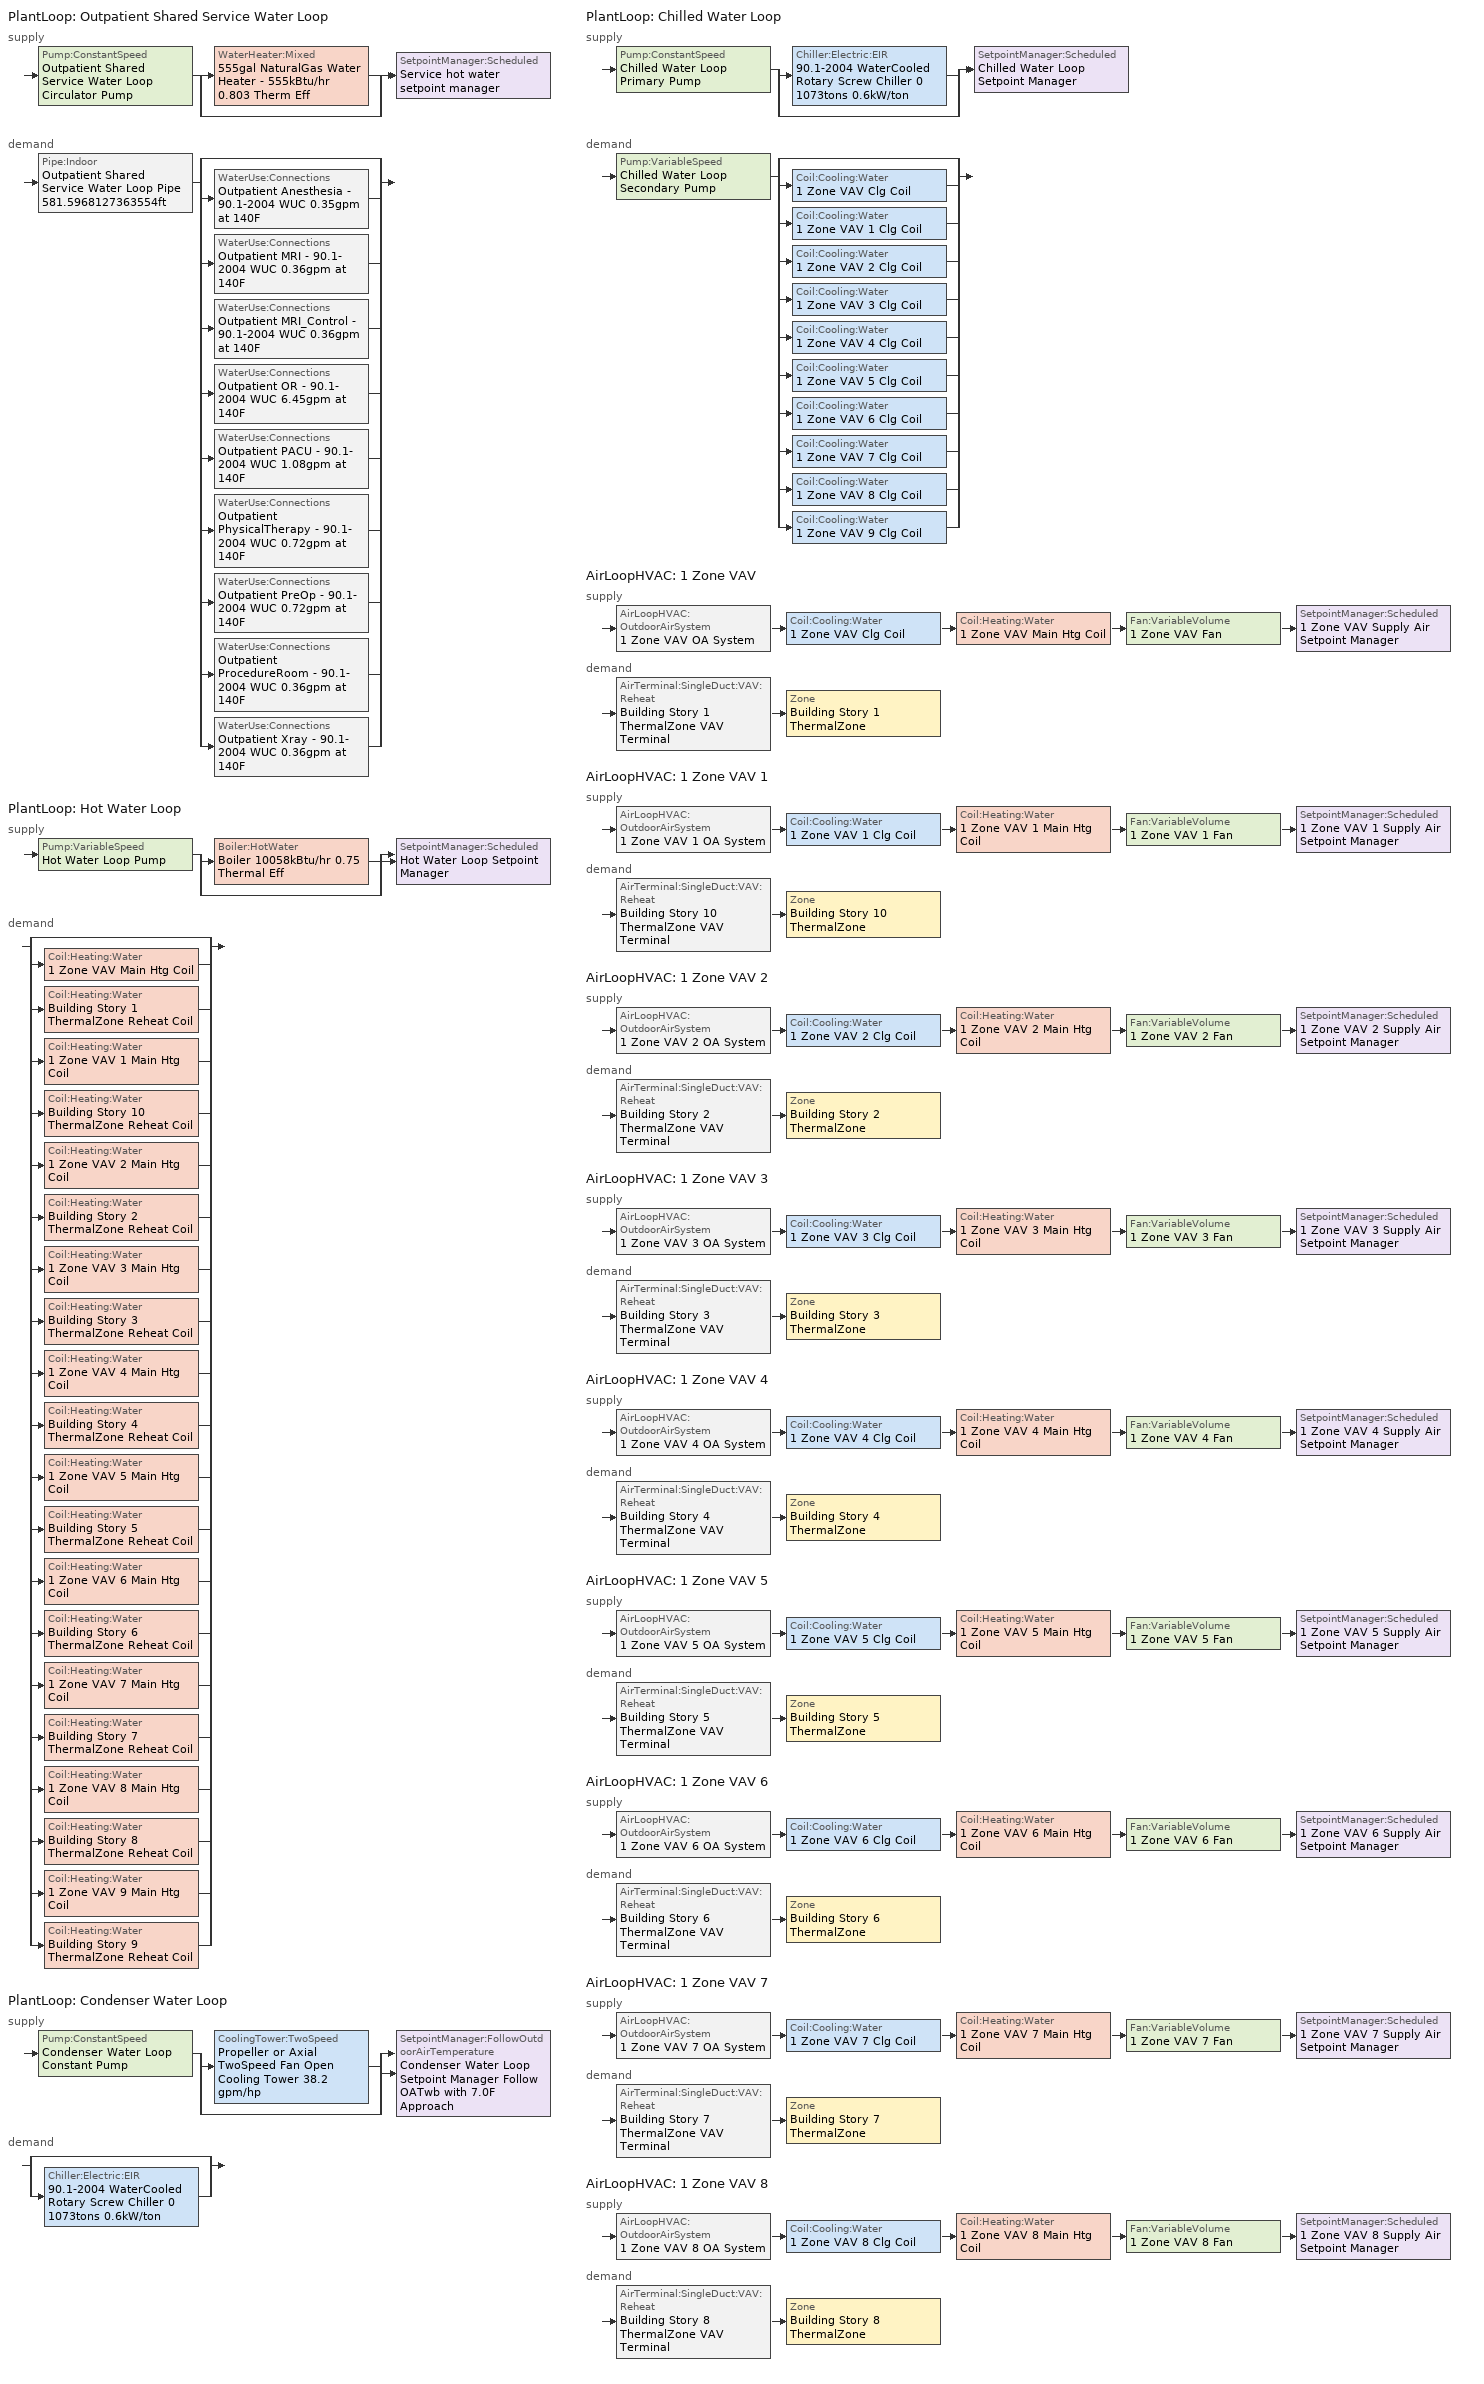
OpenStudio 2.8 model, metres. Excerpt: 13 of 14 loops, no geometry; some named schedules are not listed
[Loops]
PlantLoop 'Outpatient Shared Service Water Loop'
 supply: Pump:ConstantSpeed 'Outpatient Shared Service Water Loop Circulator Pump' > split
  | WaterHeater:Mixed '555gal NaturalGas Water Heater - 555kBtu/hr 0.803 Therm Eff'
  | bypass
  join > SetpointManager:Scheduled 'Service hot water setpoint manager'
 demand: Pipe:Indoor 'Outpatient Shared Service Water Loop Pipe 581.5968127363554ft' > split
  | bypass
  | WaterUse:Connections 'Outpatient Anesthesia - 90.1-2004 WUC 0.35gpm at 140F'
  | WaterUse:Connections 'Outpatient MRI - 90.1-2004 WUC 0.36gpm at 140F'
  | WaterUse:Connections 'Outpatient MRI_Control - 90.1-2004 WUC 0.36gpm at 140F'
  | WaterUse:Connections 'Outpatient OR - 90.1-2004 WUC 6.45gpm at 140F'
  | WaterUse:Connections 'Outpatient PACU - 90.1-2004 WUC 1.08gpm at 140F'
  | WaterUse:Connections 'Outpatient PhysicalTherapy - 90.1-2004 WUC 0.72gpm at 140F'
  | WaterUse:Connections 'Outpatient PreOp - 90.1-2004 WUC 0.72gpm at 140F'
  | WaterUse:Connections 'Outpatient ProcedureRoom - 90.1-2004 WUC 0.36gpm at 140F'
  | WaterUse:Connections 'Outpatient Xray - 90.1-2004 WUC 0.36gpm at 140F'
PlantLoop 'Hot Water Loop'
 supply: Pump:VariableSpeed 'Hot Water Loop Pump' > split
  | Boiler:HotWater 'Boiler 10058kBtu/hr 0.75 Thermal Eff'
  | bypass
  join > SetpointManager:Scheduled 'Hot Water Loop Setpoint Manager'
 demand: split
  | bypass
  | Coil:Heating:Water '1 Zone VAV Main Htg Coil'
  | Coil:Heating:Water 'Building Story 1 ThermalZone Reheat Coil'
  | Coil:Heating:Water '1 Zone VAV 1 Main Htg Coil'
  | Coil:Heating:Water 'Building Story 10 ThermalZone Reheat Coil'
  | Coil:Heating:Water '1 Zone VAV 2 Main Htg Coil'
  | Coil:Heating:Water 'Building Story 2 ThermalZone Reheat Coil'
  | Coil:Heating:Water '1 Zone VAV 3 Main Htg Coil'
  | Coil:Heating:Water 'Building Story 3 ThermalZone Reheat Coil'
  | Coil:Heating:Water '1 Zone VAV 4 Main Htg Coil'
  | Coil:Heating:Water 'Building Story 4 ThermalZone Reheat Coil'
  | Coil:Heating:Water '1 Zone VAV 5 Main Htg Coil'
  | Coil:Heating:Water 'Building Story 5 ThermalZone Reheat Coil'
  | Coil:Heating:Water '1 Zone VAV 6 Main Htg Coil'
  | Coil:Heating:Water 'Building Story 6 ThermalZone Reheat Coil'
  | Coil:Heating:Water '1 Zone VAV 7 Main Htg Coil'
  | Coil:Heating:Water 'Building Story 7 ThermalZone Reheat Coil'
  | Coil:Heating:Water '1 Zone VAV 8 Main Htg Coil'
  | Coil:Heating:Water 'Building Story 8 ThermalZone Reheat Coil'
  | Coil:Heating:Water '1 Zone VAV 9 Main Htg Coil'
  | Coil:Heating:Water 'Building Story 9 ThermalZone Reheat Coil'
PlantLoop 'Condenser Water Loop'
 supply: Pump:ConstantSpeed 'Condenser Water Loop Constant Pump' > split
  | CoolingTower:TwoSpeed 'Propeller or Axial TwoSpeed Fan Open Cooling Tower 38.2 gpm/hp'
  | bypass
  join > SetpointManager:FollowOutdoorAirTemperature 'Condenser Water Loop Setpoint Manager Follow OATwb with 7.0F Approach'
 demand: split
  | bypass
  | Chiller:Electric:EIR '90.1-2004 WaterCooled  Rotary Screw Chiller 0 1073tons 0.6kW/ton'
PlantLoop 'Chilled Water Loop'
 supply: Pump:ConstantSpeed 'Chilled Water Loop Primary Pump' > split
  | Chiller:Electric:EIR '90.1-2004 WaterCooled  Rotary Screw Chiller 0 1073tons 0.6kW/ton'
  | bypass
  join > SetpointManager:Scheduled 'Chilled Water Loop Setpoint Manager'
 demand: Pump:VariableSpeed 'Chilled Water Loop Secondary Pump' > split
  | bypass
  | Coil:Cooling:Water '1 Zone VAV Clg Coil'
  | Coil:Cooling:Water '1 Zone VAV 1 Clg Coil'
  | Coil:Cooling:Water '1 Zone VAV 2 Clg Coil'
  | Coil:Cooling:Water '1 Zone VAV 3 Clg Coil'
  | Coil:Cooling:Water '1 Zone VAV 4 Clg Coil'
  | Coil:Cooling:Water '1 Zone VAV 5 Clg Coil'
  | Coil:Cooling:Water '1 Zone VAV 6 Clg Coil'
  | Coil:Cooling:Water '1 Zone VAV 7 Clg Coil'
  | Coil:Cooling:Water '1 Zone VAV 8 Clg Coil'
  | Coil:Cooling:Water '1 Zone VAV 9 Clg Coil'
AirLoopHVAC '1 Zone VAV'
 supply: AirLoopHVAC:OutdoorAirSystem '1 Zone VAV OA System' > Coil:Cooling:Water '1 Zone VAV Clg Coil' > Coil:Heating:Water '1 Zone VAV Main Htg Coil' > Fan:VariableVolume '1 Zone VAV Fan' > SetpointManager:Scheduled '1 Zone VAV Supply Air Setpoint Manager'
 demand: AirTerminal:SingleDuct:VAV:Reheat 'Building Story 1 ThermalZone VAV Terminal' > Zone 'Building Story 1 ThermalZone'
AirLoopHVAC '1 Zone VAV 1'
 supply: AirLoopHVAC:OutdoorAirSystem '1 Zone VAV 1 OA System' > Coil:Cooling:Water '1 Zone VAV 1 Clg Coil' > Coil:Heating:Water '1 Zone VAV 1 Main Htg Coil' > Fan:VariableVolume '1 Zone VAV 1 Fan' > SetpointManager:Scheduled '1 Zone VAV 1 Supply Air Setpoint Manager'
 demand: AirTerminal:SingleDuct:VAV:Reheat 'Building Story 10 ThermalZone VAV Terminal' > Zone 'Building Story 10 ThermalZone'
AirLoopHVAC '1 Zone VAV 2'
 supply: AirLoopHVAC:OutdoorAirSystem '1 Zone VAV 2 OA System' > Coil:Cooling:Water '1 Zone VAV 2 Clg Coil' > Coil:Heating:Water '1 Zone VAV 2 Main Htg Coil' > Fan:VariableVolume '1 Zone VAV 2 Fan' > SetpointManager:Scheduled '1 Zone VAV 2 Supply Air Setpoint Manager'
 demand: AirTerminal:SingleDuct:VAV:Reheat 'Building Story 2 ThermalZone VAV Terminal' > Zone 'Building Story 2 ThermalZone'
AirLoopHVAC '1 Zone VAV 3'
 supply: AirLoopHVAC:OutdoorAirSystem '1 Zone VAV 3 OA System' > Coil:Cooling:Water '1 Zone VAV 3 Clg Coil' > Coil:Heating:Water '1 Zone VAV 3 Main Htg Coil' > Fan:VariableVolume '1 Zone VAV 3 Fan' > SetpointManager:Scheduled '1 Zone VAV 3 Supply Air Setpoint Manager'
 demand: AirTerminal:SingleDuct:VAV:Reheat 'Building Story 3 ThermalZone VAV Terminal' > Zone 'Building Story 3 ThermalZone'
AirLoopHVAC '1 Zone VAV 4'
 supply: AirLoopHVAC:OutdoorAirSystem '1 Zone VAV 4 OA System' > Coil:Cooling:Water '1 Zone VAV 4 Clg Coil' > Coil:Heating:Water '1 Zone VAV 4 Main Htg Coil' > Fan:VariableVolume '1 Zone VAV 4 Fan' > SetpointManager:Scheduled '1 Zone VAV 4 Supply Air Setpoint Manager'
 demand: AirTerminal:SingleDuct:VAV:Reheat 'Building Story 4 ThermalZone VAV Terminal' > Zone 'Building Story 4 ThermalZone'
AirLoopHVAC '1 Zone VAV 5'
 supply: AirLoopHVAC:OutdoorAirSystem '1 Zone VAV 5 OA System' > Coil:Cooling:Water '1 Zone VAV 5 Clg Coil' > Coil:Heating:Water '1 Zone VAV 5 Main Htg Coil' > Fan:VariableVolume '1 Zone VAV 5 Fan' > SetpointManager:Scheduled '1 Zone VAV 5 Supply Air Setpoint Manager'
 demand: AirTerminal:SingleDuct:VAV:Reheat 'Building Story 5 ThermalZone VAV Terminal' > Zone 'Building Story 5 ThermalZone'
AirLoopHVAC '1 Zone VAV 6'
 supply: AirLoopHVAC:OutdoorAirSystem '1 Zone VAV 6 OA System' > Coil:Cooling:Water '1 Zone VAV 6 Clg Coil' > Coil:Heating:Water '1 Zone VAV 6 Main Htg Coil' > Fan:VariableVolume '1 Zone VAV 6 Fan' > SetpointManager:Scheduled '1 Zone VAV 6 Supply Air Setpoint Manager'
 demand: AirTerminal:SingleDuct:VAV:Reheat 'Building Story 6 ThermalZone VAV Terminal' > Zone 'Building Story 6 ThermalZone'
AirLoopHVAC '1 Zone VAV 7'
 supply: AirLoopHVAC:OutdoorAirSystem '1 Zone VAV 7 OA System' > Coil:Cooling:Water '1 Zone VAV 7 Clg Coil' > Coil:Heating:Water '1 Zone VAV 7 Main Htg Coil' > Fan:VariableVolume '1 Zone VAV 7 Fan' > SetpointManager:Scheduled '1 Zone VAV 7 Supply Air Setpoint Manager'
 demand: AirTerminal:SingleDuct:VAV:Reheat 'Building Story 7 ThermalZone VAV Terminal' > Zone 'Building Story 7 ThermalZone'
AirLoopHVAC '1 Zone VAV 8'
 supply: AirLoopHVAC:OutdoorAirSystem '1 Zone VAV 8 OA System' > Coil:Cooling:Water '1 Zone VAV 8 Clg Coil' > Coil:Heating:Water '1 Zone VAV 8 Main Htg Coil' > Fan:VariableVolume '1 Zone VAV 8 Fan' > SetpointManager:Scheduled '1 Zone VAV 8 Supply Air Setpoint Manager'
 demand: AirTerminal:SingleDuct:VAV:Reheat 'Building Story 8 ThermalZone VAV Terminal' > Zone 'Building Story 8 ThermalZone'
[Construction]
Copper pipe 0.75in type L with 0.5in fiberglass batt: Fiberglass batt 0.5in, Copper pipe 0.75in type L
[Material] Roughness=Smooth; Thermal Absorptance=0.9; Solar Absorptance=0.7; Visible Absorptance=0.7
Name | Thickness {m} | Conductivity {W/m-K} | Density {kg/m3} | Specific Heat {J/kg-K}
Copper pipe 0.75in type L | 0.001143 | 386 | 8906.27 | 385.1856
Fiberglass batt 0.5in | 0.0127 | 0.0663448 | 11.2129 | 837.36
[Fan:ZoneExhaust] Availability Schedule=OutPatientHealthCare Hours_of_operation; Fan Total Efficiency=0.0660786; Pressure Rise {Pa}=124.544; Flow Fraction Schedule=OutPatientHealthCare Hours_of_operation; System Availability Manager Coupling Mode=Decoupled
Name | Maximum Flow Rate {m3/s}
Zone Outpatient Anesthesia A  - Story Ground Exhaust Fan; Zone Outpatient Anesthesia C  - Story Ground Exhaust Fan | 0.102018
Zone Outpatient Anesthesia B  - Story Ground Exhaust Fan | 0.515735
Zone Outpatient MRI A  - Story Ground Exhaust Fan; Zone Outpatient MRI C  - Story Ground Exhaust Fan | 0.314882
Zone Outpatient MRI B  - Story Ground Exhaust Fan | 1.59184
Zone Outpatient MRI_Control A  - Story Ground Exhaust Fan; Zone Outpatient MRI_Control C  - Story Ground Exhaust Fan | 0.120656
Zone Outpatient MRI_Control B  - Story Ground Exhaust Fan | 0.609956
Zone Outpatient Soil Work A  - Story Ground Exhaust Fan; Zone Outpatient Soil Work C  - Story Ground Exhaust Fan | 0.431614
Zone Outpatient Soil Work B  - Story Ground Exhaust Fan | 2.18196
Zone Outpatient Toilet A  - Story Mid Exhaust Fan; Zone Outpatient Toilet C  - Story Mid Exhaust Fan | 0.769628
Zone Outpatient Toilet A end_a - Story Mid Exhaust Fan; Zone Outpatient Toilet C end_a - Story Mid Exhaust Fan | 0.17698
Zone Outpatient Toilet B  - Story Mid Exhaust Fan | 3.89073
Zone Outpatient Toilet B end_a - Story Mid Exhaust Fan | 0.894696
[WaterUse:Connections]
Name | Water Use Equipment Name 1
Outpatient Anesthesia - 90.1-2004 WUC 0.35gpm at 140F | Outpatient Anesthesia - 90.1-2004 Service Water Use 0.35gpm at 140F
Outpatient MRI - 90.1-2004 WUC 0.36gpm at 140F | Outpatient MRI - 90.1-2004 Service Water Use 0.36gpm at 140F
Outpatient MRI_Control - 90.1-2004 WUC 0.36gpm at 140F | Outpatient MRI_Control - 90.1-2004 Service Water Use 0.36gpm at 140F
Outpatient OR - 90.1-2004 WUC 6.45gpm at 140F | Outpatient OR - 90.1-2004 Service Water Use 6.45gpm at 140F
Outpatient PACU - 90.1-2004 WUC 1.08gpm at 140F | Outpatient PACU - 90.1-2004 Service Water Use 1.08gpm at 140F
Outpatient PhysicalTherapy - 90.1-2004 WUC 0.72gpm at 140F | Outpatient PhysicalTherapy - 90.1-2004 Service Water Use 0.72gpm at 140F
Outpatient PreOp - 90.1-2004 WUC 0.72gpm at 140F | Outpatient PreOp - 90.1-2004 Service Water Use 0.72gpm at 140F
Outpatient ProcedureRoom - 90.1-2004 WUC 0.36gpm at 140F | Outpatient ProcedureRoom - 90.1-2004 Service Water Use 0.36gpm at 140F
Outpatient Xray - 90.1-2004 WUC 0.36gpm at 140F | Outpatient Xray - 90.1-2004 Service Water Use 0.36gpm at 140F
[WaterUse:Equipment:Definition] Sensible Fraction Schedule=Fraction Sensible - 0.2; Latent Fraction Schedule=Fraction Latent - 0.05
Name | Peak Flow Rate {m3/s} | Target Temperature Schedule
Outpatient Anesthesia - 90.1-2004 Service Water Use Def 0.35gpm | 2.2273e-05 | Mixed Water At Faucet Temp - 140F
Outpatient MRI - 90.1-2004 Service Water Use Def 0.36gpm | 2.24988e-05 | Mixed Water At Faucet Temp - 140F 1
Outpatient MRI_Control - 90.1-2004 Service Water Use Def 0.36gpm | 2.25789e-05 | Mixed Water At Faucet Temp - 140F 2
Outpatient OR - 90.1-2004 Service Water Use Def 6.45gpm | 0.000406925 | Mixed Water At Faucet Temp - 140F 3
Outpatient PACU - 90.1-2004 Service Water Use Def 1.08gpm | 6.7925e-05 | Mixed Water At Faucet Temp - 140F 4
Outpatient PhysicalTherapy - 90.1-2004 Service Water Use Def 0.72gpm | 4.51835e-05 | Mixed Water At Faucet Temp - 140F 5
Outpatient PreOp - 90.1-2004 Service Water Use Def 0.72gpm | 4.52937e-05 | Mixed Water At Faucet Temp - 140F 6
Outpatient ProcedureRoom - 90.1-2004 Service Water Use Def 0.36gpm | 2.27238e-05 | Mixed Water At Faucet Temp - 140F 7
Outpatient Xray - 90.1-2004 Service Water Use Def 0.36gpm | 2.26156e-05 | Mixed Water At Faucet Temp - 140F 8
[WaterUse:Equipment] Flow Rate Fraction Schedule=OutPatientHealthCare BLDG_SWH_SCH
Name | Water Use Equipment Definition
Outpatient Anesthesia - 90.1-2004 Service Water Use 0.35gpm at 140F | Outpatient Anesthesia - 90.1-2004 Service Water Use Def 0.35gpm
Outpatient MRI - 90.1-2004 Service Water Use 0.36gpm at 140F | Outpatient MRI - 90.1-2004 Service Water Use Def 0.36gpm
Outpatient MRI_Control - 90.1-2004 Service Water Use 0.36gpm at 140F | Outpatient MRI_Control - 90.1-2004 Service Water Use Def 0.36gpm
Outpatient OR - 90.1-2004 Service Water Use 6.45gpm at 140F | Outpatient OR - 90.1-2004 Service Water Use Def 6.45gpm
Outpatient PACU - 90.1-2004 Service Water Use 1.08gpm at 140F | Outpatient PACU - 90.1-2004 Service Water Use Def 1.08gpm
Outpatient PhysicalTherapy - 90.1-2004 Service Water Use 0.72gpm at 140F | Outpatient PhysicalTherapy - 90.1-2004 Service Water Use Def 0.72gpm
Outpatient PreOp - 90.1-2004 Service Water Use 0.72gpm at 140F | Outpatient PreOp - 90.1-2004 Service Water Use Def 0.72gpm
Outpatient ProcedureRoom - 90.1-2004 Service Water Use 0.36gpm at 140F | Outpatient ProcedureRoom - 90.1-2004 Service Water Use Def 0.36gpm
Outpatient Xray - 90.1-2004 Service Water Use 0.36gpm at 140F | Outpatient Xray - 90.1-2004 Service Water Use Def 0.36gpm
[PlantLoop] Glycol Concentration=0; Plant Loop Volume {m3}=Autocalculate; Load Distribution Scheme=Optimal
Name | Maximum Loop Temperature {C} | Minimum Loop Temperature {C} | Fluid Type | Common Pipe Simulation
Outpatient Shared Service Water Loop | 60 | 10
Hot Water Loop |  | 10 | Water
Condenser Water Loop | 80 | 5
Chilled Water Loop | 40 | 1 |  | CommonPipe
[Sizing:Plant] Sizing Option=NonCoincident; Zone Timesteps in Averaging Window=1; Coincident Sizing Factor Mode=None
Name | Loop Type | Design Loop Exit Temperature {C} | Loop Design Temperature Difference {deltaC}
Outpatient Shared Service Water Loop | Heating | 60 | 5
Hot Water Loop | Heating | 82.2222 | 11.1111
Condenser Water Loop | Condenser | 29.4444 | 5.55556
Chilled Water Loop | Cooling | 6.66667 | 5.61111
[SetpointManager:Scheduled] Control Variable=Temperature
Name | Schedule | Setpoint Node or NodeList
Service hot water setpoint manager | Service Water Loop Temp - 140F | Outpatient Shared Service Water Loop Supply Outlet Node
Hot Water Loop Setpoint Manager | Hot Water Loop Temp - 180F | Hot Water Loop Supply Outlet Node
Chilled Water Loop Setpoint Manager | Chilled Water Loop Temp - 44F | Chilled Water Loop Supply Outlet Node
1 Zone VAV Supply Air Setpoint Manager | Supply Air Temp - 55.0F | 1 Zone VAV Supply Outlet Node
1 Zone VAV 1 Supply Air Setpoint Manager | Supply Air Temp - 55.0F 1 | 1 Zone VAV 1 Supply Outlet Node
1 Zone VAV 2 Supply Air Setpoint Manager | Supply Air Temp - 55.0F 2 | 1 Zone VAV 2 Supply Outlet Node
1 Zone VAV 3 Supply Air Setpoint Manager | Supply Air Temp - 55.0F 3 | 1 Zone VAV 3 Supply Outlet Node
1 Zone VAV 4 Supply Air Setpoint Manager | Supply Air Temp - 55.0F 4 | 1 Zone VAV 4 Supply Outlet Node
1 Zone VAV 5 Supply Air Setpoint Manager | Supply Air Temp - 55.0F 5 | 1 Zone VAV 5 Supply Outlet Node
1 Zone VAV 6 Supply Air Setpoint Manager | Supply Air Temp - 55.0F 6 | 1 Zone VAV 6 Supply Outlet Node
1 Zone VAV 7 Supply Air Setpoint Manager | Supply Air Temp - 55.0F 7 | 1 Zone VAV 7 Supply Outlet Node
1 Zone VAV 8 Supply Air Setpoint Manager | Supply Air Temp - 55.0F 8 | 1 Zone VAV 8 Supply Outlet Node
[Pump:ConstantSpeed] Rated Flow Rate {m3/s}=autosize; Rated Power Consumption {W}=autosize; Fraction of Motor Inefficiencies to Fluid Stream=0; Pump Control Type=Intermittent; Design Power Sizing Method=PowerPerFlowPerPressure; Design Electric Power per Unit Flow Rate {W/(m3/s)}=348701.1; Design Shaft Power per Unit Flow Rate per Unit Head {W-s/m3-Pa}=1.28205
Name | Rated Pump Head {Pa} | Motor Efficiency
Outpatient Shared Service Water Loop Circulator Pump | 29890.7 | 0.825
Condenser Water Loop Constant Pump | 148557 | 0.93
Chilled Water Loop Primary Pump | 44836 | 0.91
[WaterHeater:Mixed]
555gal NaturalGas Water Heater - 555kBtu/hr 0.803 Therm Eff: Tank Volume {m3}=2.10158; Setpoint Temperature Schedule=Service Water Loop Temp - 140F; Deadband Temperature Difference {deltaC}=2; Maximum Temperature Limit {C}=60; Heater Control Type=Cycle; Heater Maximum Capacity {W}=162707; Heater Fuel Type=NaturalGas; Heater Thermal Efficiency=0.802867; Off Cycle Parasitic Fuel Consumption Rate {W}=0; Off Cycle Parasitic Fuel Type=NaturalGas; Off Cycle Parasitic Heat Fraction to Tank=0; On Cycle Parasitic Fuel Consumption Rate {W}=0; On Cycle Parasitic Fuel Type=NaturalGas; On Cycle Parasitic Heat Fraction to Tank=0; Ambient Temperature Indicator=Schedule; Ambient Temperature Schedule=Water Heater Ambient Temp Schedule - 71.6f; Off Cycle Loss Coefficient to Ambient Temperature {W/K}=14.9945; On Cycle Loss Coefficient to Ambient Temperature {W/K}=14.9945; Use Side Effectiveness=1; Source Side Effectiveness=1; Use Side Design Flow Rate {m3/s}=autosize; Source Side Design Flow Rate {m3/s}=autosize; Indirect Water Heating Recovery Time {hr}=1.5; Source Side Flow Control Mode=IndirectHeatPrimarySetpoint
[Pipe:Indoor]
Outpatient Shared Service Water Loop Pipe 581.5968127363554ft: Construction=Copper pipe 0.75in type L with 0.5in fiberglass batt; Environment Type=Schedule; Ambient Temperature Schedule=Outpatient Shared Service Water Loop Piping Air Temp - 70F; Ambient Air Velocity Schedule=Outpatient Shared Service Water Loop Piping Air Velocity - 0.67mph; Pipe Inside Diameter {m}=0.019939; Pipe Length {m}=177.271
[Sizing:Zone] Zone Cooling Design Supply Air Temperature Input Method=SupplyAirTemperature; Zone Cooling Design Supply Air Temperature {C}=12.7778; Zone Cooling Design Supply Air Temperature Difference {deltaC}=11.11; Zone Heating Design Supply Air Temperature Input Method=SupplyAirTemperature; Zone Heating Design Supply Air Temperature {C}=40; Zone Heating Design Supply Air Temperature Difference {deltaC}=11.11; Zone Cooling Design Supply Air Humidity Ratio {kg-H2O/kg-air}=0.0085; Zone Heating Design Supply Air Humidity Ratio {kg-H2O/kg-air}=0.008; Cooling Design Air Flow Method=DesignDayWithLimit; Heating Design Air Flow Method=DesignDay; Account for Dedicated Outdoor Air System=No; Dedicated Outdoor Air System Control Strategy=NeutralSupplyAir; Dedicated Outdoor Air Low Setpoint Temperature for Design {C}=autosize; Dedicated Outdoor Air High Setpoint Temperature for Design {C}=autosize
Building Story 1 ThermalZone; Building Story 2 ThermalZone; Building Story 3 ThermalZone; Building Story 4 ThermalZone; Building Story 5 ThermalZone; Building Story 6 ThermalZone; Building Story 7 ThermalZone; Building Story 8 ThermalZone; Building Story 10 ThermalZone
[Zone equipment]
Building Story 1 ThermalZone: Building Story 1 ThermalZone VAV Terminal
Building Story 2 ThermalZone: Building Story 2 ThermalZone VAV Terminal
Building Story 3 ThermalZone: Building Story 3 ThermalZone VAV Terminal
Building Story 4 ThermalZone: Building Story 4 ThermalZone VAV Terminal
Building Story 5 ThermalZone: Building Story 5 ThermalZone VAV Terminal
Building Story 6 ThermalZone: Building Story 6 ThermalZone VAV Terminal
Building Story 7 ThermalZone: Building Story 7 ThermalZone VAV Terminal
Building Story 8 ThermalZone: Building Story 8 ThermalZone VAV Terminal
Building Story 10 ThermalZone: Building Story 10 ThermalZone VAV Terminal
[Pump:VariableSpeed] Pump Control Type=Intermittent; Skin Loss Radiative Fraction=0.5; Design Power Sizing Method=PowerPerFlowPerPressure; Design Electric Power per Unit Flow Rate {W/(m3/s)}=348701.1; Design Shaft Power per Unit Flow Rate per Unit Head {W-s/m3-Pa}=1.28205; Design Minimum Flow Rate Fraction=0
Name | Rated Pump Head {Pa} | Motor Efficiency | Fraction of Motor Inefficiencies to Fluid Stream | Coefficient 1 of the Part Load Performance Curve | Coefficient 2 of the Part Load Performance Curve | Coefficient 3 of the Part Load Performance Curve | Coefficient 4 of the Part Load Performance Curve
Hot Water Loop Pump | 179344 | 0.91
Chilled Water Loop Secondary Pump | 134508 | 0.93 | 0 | 0 | 0.0205 | 0.4101 | 0.5753
[Boiler:HotWater]
Boiler 10058kBtu/hr 0.75 Thermal Eff: Fuel Type=NaturalGas; Nominal Thermal Efficiency=0.75; Efficiency Curve Temperature Evaluation Variable=LeavingBoiler; Normalized Boiler Efficiency Curve=Boiler with No Minimum Turndown; Design Water Outlet Temperature {C}=82.2222; Minimum Part Load Ratio=0; Maximum Part Load Ratio=1.2; Optimum Part Load Ratio=1; Water Outlet Upper Temperature Limit {C}=95; Boiler Flow Mode=LeavingSetpointModulated; Parasitic Electric Load {W}=0; Sizing Factor=1
[SetpointManager:FollowOutdoorAirTemperature]
Condenser Water Loop Setpoint Manager Follow OATwb with 7.0F Approach: Control Variable=Temperature; Reference Temperature Type=OutdoorAirWetBulb; Offset Temperature Difference {deltaC}=3.88889; Maximum Setpoint Temperature {C}=29.4444; Minimum Setpoint Temperature {C}=21.1111; Setpoint Node or NodeList=Condenser Water Loop Supply Outlet Node
[CoolingTower:TwoSpeed]
Propeller or Axial TwoSpeed Fan Open Cooling Tower 38.2 gpm/hp: Design Water Flow Rate {m3/s}=autosize; High Fan Speed Air Flow Rate {m3/s}=autosize; High Fan Speed Fan Power {W}=56827.5; High Fan Speed U-Factor Times Area Value {W/K}=autosize; Low Fan Speed Air Flow Rate {m3/s}=AutoSize; Low Fan Speed Fan Power {W}=17048.3; Low Fan Speed U-Factor Times Area Value {W/K}=AutoSize; Number of Cells=1; Sizing Factor=1; Design Inlet Air Dry-Bulb Temperature {C}=35; Design Inlet Air Wet-Bulb Temperature {C}=25.6; Design Approach Temperature {deltaC}=autosize; Design Range Temperature {deltaC}=autosize
[Chiller:Electric:EIR]
90.1-2004 WaterCooled  Rotary Screw Chiller 0 1073tons 0.6kW/ton: Reference Capacity {W}=Autosize; Reference COP {W/W}=5.50391; Reference Leaving Chilled Water Temperature {C}=6.66667; Reference Entering Condenser Fluid Temperature {C}=35; Cooling Capacity Function of Temperature Curve=ChlrWtrPosDispPathAAllQRatio_fTchwsTcwsSI; Electric Input to Cooling Output Ratio Function of Temperature Curve=ChlrWtrPosDispPathAAllEIRRatio_fTchwsTcwsSI; Electric Input to Cooling Output Ratio Function of Part Load Ratio Curve=ChlrWtrPosDispPathAAllEIRRatio_fQRatio; Minimum Part Load Ratio=0.15; Maximum Part Load Ratio=1; Optimum Part Load Ratio=1; Minimum Unloading Ratio=0.25; Condenser Type=WaterCooled; Leaving Chilled Water Lower Temperature Limit {C}=2.22222; Chiller Flow Mode=ConstantFlow; Design Heat Recovery Water Flow Rate {m3/s}=0; Sizing Factor=1; Basin Heater Capacity {W/K}=0; Basin Heater Setpoint Temperature {C}=10
[AirLoopHVAC] Design Supply Air Flow Rate {m3/s}=AutoSize
Name | Availability Schedule
1 Zone VAV | 1 Zone VAV Occ Sch
1 Zone VAV 1 | 1 Zone VAV 1 Occ Sch
1 Zone VAV 2 | 1 Zone VAV 2 Occ Sch
1 Zone VAV 3 | 1 Zone VAV 3 Occ Sch
1 Zone VAV 4 | 1 Zone VAV 4 Occ Sch
1 Zone VAV 5 | 1 Zone VAV 5 Occ Sch
1 Zone VAV 6 | 1 Zone VAV 6 Occ Sch
1 Zone VAV 7 | 1 Zone VAV 7 Occ Sch
1 Zone VAV 8 | 1 Zone VAV 8 Occ Sch
[Sizing:System] Type of Load to Size On=Sensible; Design Outdoor Air Flow Rate {m3/s}=Autosize; Central Heating Maximum System Air Flow Ratio=0.3; Preheat Design Temperature {C}=7.22222; Preheat Design Humidity Ratio {kg-H2O/kg-Air}=0.008; Precool Design Temperature {C}=12.7778; Precool Design Humidity Ratio {kg-H2O/kg-Air}=0.008; Central Cooling Design Supply Air Temperature {C}=12.7778; Central Heating Design Supply Air Temperature {C}=12.7778; Sizing Option=Coincident; 100% Outdoor Air in Cooling=No; 100% Outdoor Air in Heating=No; Central Cooling Design Supply Air Humidity Ratio {kg-H2O/kg-Air}=0.0085; Central Heating Design Supply Air Humidity Ratio {kg-H2O/kg-Air}=0.008; Cooling Design Air Flow Method=DesignDay; Cooling Design Air Flow Rate {m3/s}=0; Heating Design Air Flow Method=DesignDay; Heating Design Air Flow Rate {m3/s}=0; System Outdoor Air Method=ZoneSum; Zone Maximum Outdoor Air Fraction=1; Cooling Supply Air Flow Rate Per Floor Area {m3/s-m2}=0.00996765; Cooling Fraction of Autosized Cooling Supply Air Flow Rate=1; Cooling Supply Air Flow Rate Per Unit Cooling Capacity {m3/s-W}=3.94755e-05; Heating Supply Air Flow Rate Per Floor Area {m3/s-m2}=0.00996765; Heating Fraction of Autosized Heating Supply Air Flow Rate=1; Heating Fraction of Autosized Cooling Supply Air Flow Rate=1; Heating Supply Air Flow Rate Per Unit Heating Capacity {m3/s-W}=3.15882e-05; Cooling Design Capacity Method=CoolingDesignCapacity; Cooling Design Capacity {W}=autosize; Cooling Design Capacity Per Floor Area {W/m2}=234.7; Fraction of Autosized Cooling Design Capacity=1; Heating Design Capacity Method=HeatingDesignCapacity; Heating Design Capacity {W}=autosize; Heating Design Capacity Per Floor Area {W/m2}=157; Fraction of Autosized Heating Design Capacity=1; Central Cooling Capacity Control Method=OnOff
1 Zone VAV; 1 Zone VAV 1; 1 Zone VAV 2; 1 Zone VAV 3; 1 Zone VAV 4; 1 Zone VAV 5; 1 Zone VAV 6; 1 Zone VAV 7; 1 Zone VAV 8
[Fan:VariableVolume] Availability Schedule=Always On Discrete; Maximum Flow Rate {m3/s}=Autosize; Fan Power Minimum Flow Rate Input Method=Fraction; Fan Power Minimum Flow Fraction=0.1; Fan Power Minimum Air Flow Rate {m3/s}=0; Motor In Airstream Fraction=1; Fan Power Coefficient 1=0.027828; Fan Power Coefficient 2=0.026583; Fan Power Coefficient 3=-0.087069; Fan Power Coefficient 4=1.03092; Fan Power Coefficient 5=0
Name | Fan Total Efficiency | Pressure Rise {Pa} | Motor Efficiency
1 Zone VAV Fan | 0.5915 | 1574.24 | 0.91
1 Zone VAV 1 Fan; 1 Zone VAV 7 Fan | 0.61425 | 1389.92 | 0.945
1 Zone VAV 2 Fan; 1 Zone VAV 4 Fan | 0.6045 | 1389.92 | 0.93
1 Zone VAV 3 Fan; 1 Zone VAV 8 Fan | 0.6084 | 1389.92 | 0.936
1 Zone VAV 5 Fan | 0.61165 | 1389.92 | 0.941
1 Zone VAV 6 Fan | 0.6006 | 1389.92 | 0.924
[Coil:Heating:Water] Availability Schedule=Always On Discrete; Rated Inlet Water Temperature {C}=82.2222; Rated Outlet Water Temperature {C}=71.1111
Name | Rated Inlet Air Temperature {C} | Rated Outlet Air Temperature {C}
1 Zone VAV Main Htg Coil; 1 Zone VAV 1 Main Htg Coil; 1 Zone VAV 2 Main Htg Coil; 1 Zone VAV 3 Main Htg Coil; 1 Zone VAV 4 Main Htg Coil; 1 Zone VAV 5 Main Htg Coil; 1 Zone VAV 6 Main Htg Coil; 1 Zone VAV 7 Main Htg Coil; 1 Zone VAV 8 Main Htg Coil; 1 Zone VAV 9 Main Htg Coil | 7.22222 | 12.7778
Building Story 1 ThermalZone Reheat Coil; Building Story 10 ThermalZone Reheat Coil; Building Story 2 ThermalZone Reheat Coil; Building Story 3 ThermalZone Reheat Coil; Building Story 4 ThermalZone Reheat Coil; Building Story 5 ThermalZone Reheat Coil; Building Story 6 ThermalZone Reheat Coil; Building Story 7 ThermalZone Reheat Coil; Building Story 8 ThermalZone Reheat Coil; Building Story 9 ThermalZone Reheat Coil | 12.7778 | 40
[Controller:WaterCoil] Minimum Actuated Flow {m3/s}=0
Name | Water Coil | Action | Controller Convergence Tolerance {deltaC}
1 Zone VAV Main Htg Coil Controller | 1 Zone VAV Main Htg Coil | Normal | 0.0001
1 Zone VAV Clg Coil Controller | 1 Zone VAV Clg Coil | Reverse
Building Story 1 ThermalZone Reheat Coil Controller | Building Story 1 ThermalZone Reheat Coil | Normal | 0.0001
1 Zone VAV 1 Main Htg Coil Controller | 1 Zone VAV 1 Main Htg Coil | Normal | 0.0001
1 Zone VAV 1 Clg Coil Controller | 1 Zone VAV 1 Clg Coil | Reverse
Building Story 10 ThermalZone Reheat Coil Controller | Building Story 10 ThermalZone Reheat Coil | Normal | 0.0001
1 Zone VAV 2 Main Htg Coil Controller | 1 Zone VAV 2 Main Htg Coil | Normal | 0.0001
1 Zone VAV 2 Clg Coil Controller | 1 Zone VAV 2 Clg Coil | Reverse
Building Story 2 ThermalZone Reheat Coil Controller | Building Story 2 ThermalZone Reheat Coil | Normal | 0.0001
1 Zone VAV 3 Main Htg Coil Controller | 1 Zone VAV 3 Main Htg Coil | Normal | 0.0001
1 Zone VAV 3 Clg Coil Controller | 1 Zone VAV 3 Clg Coil | Reverse
Building Story 3 ThermalZone Reheat Coil Controller | Building Story 3 ThermalZone Reheat Coil | Normal | 0.0001
1 Zone VAV 4 Main Htg Coil Controller | 1 Zone VAV 4 Main Htg Coil | Normal | 0.0001
1 Zone VAV 4 Clg Coil Controller | 1 Zone VAV 4 Clg Coil | Reverse
Building Story 4 ThermalZone Reheat Coil Controller | Building Story 4 ThermalZone Reheat Coil | Normal | 0.0001
1 Zone VAV 5 Main Htg Coil Controller | 1 Zone VAV 5 Main Htg Coil | Normal | 0.0001
1 Zone VAV 5 Clg Coil Controller | 1 Zone VAV 5 Clg Coil | Reverse
Building Story 5 ThermalZone Reheat Coil Controller | Building Story 5 ThermalZone Reheat Coil | Normal | 0.0001
1 Zone VAV 6 Main Htg Coil Controller | 1 Zone VAV 6 Main Htg Coil | Normal | 0.0001
1 Zone VAV 6 Clg Coil Controller | 1 Zone VAV 6 Clg Coil | Reverse
Building Story 6 ThermalZone Reheat Coil Controller | Building Story 6 ThermalZone Reheat Coil | Normal | 0.0001
1 Zone VAV 7 Main Htg Coil Controller | 1 Zone VAV 7 Main Htg Coil | Normal | 0.0001
1 Zone VAV 7 Clg Coil Controller | 1 Zone VAV 7 Clg Coil | Reverse
Building Story 7 ThermalZone Reheat Coil Controller | Building Story 7 ThermalZone Reheat Coil | Normal | 0.0001
1 Zone VAV 8 Main Htg Coil Controller | 1 Zone VAV 8 Main Htg Coil | Normal | 0.0001
1 Zone VAV 8 Clg Coil Controller | 1 Zone VAV 8 Clg Coil | Reverse
Building Story 8 ThermalZone Reheat Coil Controller | Building Story 8 ThermalZone Reheat Coil | Normal | 0.0001
1 Zone VAV 9 Main Htg Coil Controller | 1 Zone VAV 9 Main Htg Coil | Normal | 0.0001
1 Zone VAV 9 Clg Coil Controller | 1 Zone VAV 9 Clg Coil | Reverse
Building Story 9 ThermalZone Reheat Coil Controller | Building Story 9 ThermalZone Reheat Coil | Normal | 0.0001
[Coil:Cooling:Water] Availability Schedule=Always On Discrete; Design Inlet Water Temperature {C}=Autosize; Heat Exchanger Configuration=CrossFlow
1 Zone VAV Clg Coil; 1 Zone VAV 1 Clg Coil; 1 Zone VAV 2 Clg Coil; 1 Zone VAV 3 Clg Coil; 1 Zone VAV 4 Clg Coil; 1 Zone VAV 5 Clg Coil; 1 Zone VAV 6 Clg Coil; 1 Zone VAV 7 Clg Coil; 1 Zone VAV 8 Clg Coil; 1 Zone VAV 9 Clg Coil
[Controller:OutdoorAir] Minimum Outdoor Air Flow Rate {m3/s}=autosize; Maximum Outdoor Air Flow Rate {m3/s}=Autosize; Economizer Control Type=NoEconomizer; Economizer Control Action Type=ModulateFlow; Economizer Maximum Limit Dry-Bulb Temperature {C}=28; Economizer Maximum Limit Enthalpy {J/kg}=64000; Lockout Type=LockoutWithCompressor; Minimum Limit Type=FixedMinimum; High Humidity Control=No; Heat Recovery Bypass Control Type=BypassWhenWithinEconomizerLimits
Name | Minimum Outdoor Air Schedule | Controller Mechanical Ventilation
1 Zone VAV OA Controller | 1 Zone VAV Occ Sch | 1 Zone VAV Vent Controller
1 Zone VAV 1 OA Controller | 1 Zone VAV 1 Occ Sch | 1 Zone VAV 1 Vent Controller
1 Zone VAV 2 OA Controller | 1 Zone VAV 2 Occ Sch | 1 Zone VAV 2 Vent Controller
1 Zone VAV 3 OA Controller | 1 Zone VAV 3 Occ Sch | 1 Zone VAV 3 Vent Controller
1 Zone VAV 4 OA Controller | 1 Zone VAV 4 Occ Sch | 1 Zone VAV 4 Vent Controller
1 Zone VAV 5 OA Controller | 1 Zone VAV 5 Occ Sch | 1 Zone VAV 5 Vent Controller
1 Zone VAV 6 OA Controller | 1 Zone VAV 6 Occ Sch | 1 Zone VAV 6 Vent Controller
1 Zone VAV 7 OA Controller | 1 Zone VAV 7 Occ Sch | 1 Zone VAV 7 Vent Controller
1 Zone VAV 8 OA Controller | 1 Zone VAV 8 Occ Sch | 1 Zone VAV 8 Vent Controller
[Controller:MechanicalVentilation] Availability Schedule=Always On Discrete; System Outdoor Air Method=VentilationRateProcedure
1 Zone VAV Vent Controller; 1 Zone VAV 1 Vent Controller; 1 Zone VAV 2 Vent Controller; 1 Zone VAV 3 Vent Controller; 1 Zone VAV 4 Vent Controller; 1 Zone VAV 5 Vent Controller; 1 Zone VAV 6 Vent Controller; 1 Zone VAV 7 Vent Controller; 1 Zone VAV 8 Vent Controller
[AirLoopHVAC:OutdoorAirSystem]
Name | Controller
1 Zone VAV OA System | 1 Zone VAV OA Controller
1 Zone VAV 1 OA System | 1 Zone VAV 1 OA Controller
1 Zone VAV 2 OA System | 1 Zone VAV 2 OA Controller
1 Zone VAV 3 OA System | 1 Zone VAV 3 OA Controller
1 Zone VAV 4 OA System | 1 Zone VAV 4 OA Controller
1 Zone VAV 5 OA System | 1 Zone VAV 5 OA Controller
1 Zone VAV 6 OA System | 1 Zone VAV 6 OA Controller
1 Zone VAV 7 OA System | 1 Zone VAV 7 OA Controller
1 Zone VAV 8 OA System | 1 Zone VAV 8 OA Controller
[AvailabilityManager:NightCycle] Control Type=CycleOnAny; Thermostat Tolerance {deltaC}=1; Cycling Run Time {s}=1800
Availability Manager Night Cycle 1; Availability Manager Night Cycle 2; Availability Manager Night Cycle 3; Availability Manager Night Cycle 4; Availability Manager Night Cycle 5; Availability Manager Night Cycle 6; Availability Manager Night Cycle 7; Availability Manager Night Cycle 8; Availability Manager Night Cycle 9; Availability Manager Night Cycle 10
[AirTerminal:SingleDuct:VAV:Reheat] Availability Schedule=Always On Discrete; Maximum Air Flow Rate {m3/s}=AutoSize; Zone Minimum Air Flow Input Method=Constant; Fixed Minimum Air Flow Rate {m3/s}=0; Maximum Hot Water or Steam Flow Rate {m3/s}=AutoSize; Minimum Hot Water or Steam Flow Rate {m3/s}=0; Convergence Tolerance=0.001; Damper Heating Action=Normal; Maximum Flow per Zone Floor Area During Reheat {m3/s-m2}=AutoSize; Maximum Flow Fraction During Reheat=0.5; Maximum Reheat Air Temperature {C}=40; Control For Outdoor Air=No
Name | Constant Minimum Air Flow Fraction | Reheat Coil
Building Story 1 ThermalZone VAV Terminal | 0.3 | Building Story 1 ThermalZone Reheat Coil
Building Story 10 ThermalZone VAV Terminal | 0.7 | Building Story 10 ThermalZone Reheat Coil
Building Story 2 ThermalZone VAV Terminal | 0.3 | Building Story 2 ThermalZone Reheat Coil
Building Story 3 ThermalZone VAV Terminal | 0.7 | Building Story 3 ThermalZone Reheat Coil
Building Story 4 ThermalZone VAV Terminal | 0.7 | Building Story 4 ThermalZone Reheat Coil
Building Story 5 ThermalZone VAV Terminal | 0.7 | Building Story 5 ThermalZone Reheat Coil
Building Story 6 ThermalZone VAV Terminal | 0.3 | Building Story 6 ThermalZone Reheat Coil
Building Story 7 ThermalZone VAV Terminal | 0.7 | Building Story 7 ThermalZone Reheat Coil
Building Story 8 ThermalZone VAV Terminal | 0.3 | Building Story 8 ThermalZone Reheat Coil
[EnergyManagementSystem:Sensor] Output Variable or Output Meter Index Key=Environment; Output Variable or Output Meter=Site Outdoor Air Drybulb Temperature
OAT; OAT_1; OAT_2; OAT_3; OAT_4; OAT_5; OAT_6; OAT_7; OAT_8; OAT_9
[EnergyManagementSystem:Actuator] Actuated Component Type=Schedule:Year; Actuated Component Control Type=Schedule Value
Name | Actuated Component
SYS1ZoneVAVHtgSch0; SYS1ZoneVAV1HtgSch0; SYS1ZoneVAV2HtgSch0; SYS1ZoneVAV3HtgSch0; SYS1ZoneVAV4HtgSch0; SYS1ZoneVAV5HtgSch0; SYS1ZoneVAV6HtgSch0; SYS1ZoneVAV7HtgSch0; SYS1ZoneVAV8HtgSch0; SYS1ZoneVAV9HtgSch0 | OutPatientHealthCare HTGSETP_SCH_YES_OPTIMUM
SYS1ZoneVAVClgSch0; SYS1ZoneVAV1ClgSch0; SYS1ZoneVAV2ClgSch0; SYS1ZoneVAV3ClgSch0; SYS1ZoneVAV4ClgSch0; SYS1ZoneVAV5ClgSch0; SYS1ZoneVAV6ClgSch0; SYS1ZoneVAV7ClgSch0; SYS1ZoneVAV8ClgSch0; SYS1ZoneVAV9ClgSch0 | OutPatientHealthCare CLGSETP_SCH_NO_SETBACK
[Schedule:Ruleset]
Name | Default Day Schedule | Summer Design Day Schedule | Winter Design Day Schedule
OutPatientHealthCare BLDG_SWH_SCH | OutPatientHealthCare BLDG_SWH_SCH Default | OutPatientHealthCare BLDG_SWH_SCH Summer Design Day | OutPatientHealthCare BLDG_SWH_SCH Winter Design Day
Fraction Sensible - 0.2 | Fraction Sensible - 0.2 Default
Fraction Latent - 0.05 | Fraction Latent - 0.05 Default
Mixed Water At Faucet Temp - 140F | Mixed Water At Faucet Temp - 140F Default
Mixed Water At Faucet Temp - 140F 1 | Mixed Water At Faucet Temp - 140F Default 1
Mixed Water At Faucet Temp - 140F 2 | Mixed Water At Faucet Temp - 140F Default 2
Mixed Water At Faucet Temp - 140F 3 | Mixed Water At Faucet Temp - 140F Default 3
Mixed Water At Faucet Temp - 140F 4 | Mixed Water At Faucet Temp - 140F Default 4
Mixed Water At Faucet Temp - 140F 5 | Mixed Water At Faucet Temp - 140F Default 5
Mixed Water At Faucet Temp - 140F 6 | Mixed Water At Faucet Temp - 140F Default 6
Mixed Water At Faucet Temp - 140F 7 | Mixed Water At Faucet Temp - 140F Default 7
Mixed Water At Faucet Temp - 140F 8 | Mixed Water At Faucet Temp - 140F Default 8
Service Water Loop Temp - 140F | Service Water Loop Temp - 140F Default
Water Heater Ambient Temp Schedule - 71.6f | Water Heater Ambient Temp Schedule - 71.6f Default
Outpatient Shared Service Water Loop Piping Air Temp - 70F | Outpatient Shared Service Water Loop Piping Air Temp - 70F Default
Outpatient Shared Service Water Loop Piping Air Velocity - 0.67mph | Outpatient Shared Service Water Loop Piping Air Velocity - 0.67mph Default
Hot Water Loop Temp - 180F | Hot Water Loop Temp - 180F Default
Chilled Water Loop Temp - 44F | Chilled Water Loop Temp - 44F Default
Supply Air Temp - 55.0F | Supply Air Temp - 55.0F Default
Supply Air Temp - 55.0F 1 | Supply Air Temp - 55.0F Default 1
Supply Air Temp - 55.0F 2 | Supply Air Temp - 55.0F Default 2
Supply Air Temp - 55.0F 3 | Supply Air Temp - 55.0F Default 3
Supply Air Temp - 55.0F 4 | Supply Air Temp - 55.0F Default 4
Supply Air Temp - 55.0F 5 | Supply Air Temp - 55.0F Default 5
Supply Air Temp - 55.0F 6 | Supply Air Temp - 55.0F Default 6
Supply Air Temp - 55.0F 7 | Supply Air Temp - 55.0F Default 7
Supply Air Temp - 55.0F 8 | Supply Air Temp - 55.0F Default 8
1 Zone VAV Occ Sch | 1 Zone VAV Occ Sch Default | 1 Zone VAV Occ Sch Summer Design Day | 1 Zone VAV Occ Sch Winter Design Day
1 Zone VAV 1 Occ Sch | 1 Zone VAV 1 Occ Sch Default | 1 Zone VAV 1 Occ Sch Summer Design Day | 1 Zone VAV 1 Occ Sch Winter Design Day
1 Zone VAV 2 Occ Sch | 1 Zone VAV 2 Occ Sch Default | 1 Zone VAV 2 Occ Sch Summer Design Day | 1 Zone VAV 2 Occ Sch Winter Design Day
1 Zone VAV 3 Occ Sch | 1 Zone VAV 3 Occ Sch Default | 1 Zone VAV 3 Occ Sch Summer Design Day | 1 Zone VAV 3 Occ Sch Winter Design Day
1 Zone VAV 4 Occ Sch | 1 Zone VAV 4 Occ Sch Default | 1 Zone VAV 4 Occ Sch Summer Design Day | 1 Zone VAV 4 Occ Sch Winter Design Day
1 Zone VAV 5 Occ Sch | 1 Zone VAV 5 Occ Sch Default | 1 Zone VAV 5 Occ Sch Summer Design Day | 1 Zone VAV 5 Occ Sch Winter Design Day
1 Zone VAV 6 Occ Sch | 1 Zone VAV 6 Occ Sch Default | 1 Zone VAV 6 Occ Sch Summer Design Day | 1 Zone VAV 6 Occ Sch Winter Design Day
1 Zone VAV 7 Occ Sch | 1 Zone VAV 7 Occ Sch Default | 1 Zone VAV 7 Occ Sch Summer Design Day | 1 Zone VAV 7 Occ Sch Winter Design Day
1 Zone VAV 8 Occ Sch | 1 Zone VAV 8 Occ Sch Default | 1 Zone VAV 8 Occ Sch Summer Design Day | 1 Zone VAV 8 Occ Sch Winter Design Day
[Schedule:Day]
OutPatientHealthCare BLDG_SWH_SCH Default: 8, 0, 0, 17, 0, 0.01, 24, 0, 0
OutPatientHealthCare BLDG_SWH_SCH Summer Design Day; OutPatientHealthCare BLDG_SWH_SCH SmrDsn|Wkdy Day: 7, 0, 0.01, 8, 0, 0.17, 9, 0, 0.58, 10, 0, 0.66, 11, 0, 0.78, 12, 0, 0.82, 13, 0, 0.71, 14, 0, 0.82, 15, 0, 0.78, 16, 0, 0.74, 17, 0, 0.63, 18, 0, 0.41, 21, 0, 0.18, 22, 0, 0.1, 24, 0, 0.01
OutPatientHealthCare BLDG_SWH_SCH Winter Design Day; OutPatientHealthCare BLDG_SWH_SCH WntrDsn|Sat Day: 8, 0, 0.01, 9, 0, 0.2, 10, 0, 0.28, 12, 0, 0.3, 14, 0, 0.24, 17, 0, 0.23, 18, 0, 0.1, 24, 0, 0.01
Fraction Sensible - 0.2 Default: 24, 0, 0.2
Fraction Latent - 0.05 Default: 24, 0, 0.05
Mixed Water At Faucet Temp - 140F Default; Mixed Water At Faucet Temp - 140F Default 1; Mixed Water At Faucet Temp - 140F Default 2; Mixed Water At Faucet Temp - 140F Default 3; Mixed Water At Faucet Temp - 140F Default 4; Mixed Water At Faucet Temp - 140F Default 5; Mixed Water At Faucet Temp - 140F Default 6; Mixed Water At Faucet Temp - 140F Default 7; Mixed Water At Faucet Temp - 140F Default 8; Service Water Loop Temp - 140F Default: 24, 0, 60
Water Heater Ambient Temp Schedule - 71.6f Default: 24, 0, 22
Outpatient Shared Service Water Loop Piping Air Temp - 70F Default: 24, 0, 21.1111
Outpatient Shared Service Water Loop Piping Air Velocity - 0.67mph Default: 24, 0, 0.3
Hot Water Loop Temp - 180F Default: 24, 0, 82.2222
Chilled Water Loop Temp - 44F Default: 24, 0, 6.66667
Supply Air Temp - 55.0F Default; Supply Air Temp - 55.0F Default 1; Supply Air Temp - 55.0F Default 2; Supply Air Temp - 55.0F Default 3; Supply Air Temp - 55.0F Default 4; Supply Air Temp - 55.0F Default 5; Supply Air Temp - 55.0F Default 6; Supply Air Temp - 55.0F Default 7; Supply Air Temp - 55.0F Default 8: 24, 0, 12.7778
1 Zone VAV Occ Sch Default; 1 Zone VAV 1 Occ Sch Sunday; 1 Zone VAV 2 Occ Sch Sunday; 1 Zone VAV 3 Occ Sch Sunday; 1 Zone VAV 4 Occ Sch Sunday; 1 Zone VAV 5 Occ Sch Sunday; 1 Zone VAV 6 Occ Sch Default; 1 Zone VAV 7 Occ Sch Sunday; 1 Zone VAV 8 Occ Sch Sunday: 24, 0, 0
1 Zone VAV Occ Sch Winter Design Day; 1 Zone VAV Occ Sch Summer Design Day; 1 Zone VAV 1 Occ Sch Winter Design Day; 1 Zone VAV 1 Occ Sch Summer Design Day; 1 Zone VAV 2 Occ Sch Winter Design Day; 1 Zone VAV 2 Occ Sch Summer Design Day; 1 Zone VAV 3 Occ Sch Winter Design Day; 1 Zone VAV 3 Occ Sch Summer Design Day; 1 Zone VAV 4 Occ Sch Winter Design Day; 1 Zone VAV 4 Occ Sch Summer Design Day; 1 Zone VAV 5 Occ Sch Winter Design Day; 1 Zone VAV 5 Occ Sch Summer Design Day; 1 Zone VAV 6 Occ Sch Winter Design Day; 1 Zone VAV 6 Occ Sch Summer Design Day; 1 Zone VAV 7 Occ Sch Winter Design Day; 1 Zone VAV 7 Occ Sch Summer Design Day; 1 Zone VAV 8 Occ Sch Winter Design Day; 1 Zone VAV 8 Occ Sch Summer Design Day: 24, 0, 1
1 Zone VAV 1 Occ Sch Default; 1 Zone VAV 2 Occ Sch Default; 1 Zone VAV 3 Occ Sch Default; 1 Zone VAV 4 Occ Sch Default; 1 Zone VAV 5 Occ Sch Default; 1 Zone VAV 7 Occ Sch Default; 1 Zone VAV 8 Occ Sch Default: 4, 0, 0, 22, 0, 1, 24, 0, 0
1 Zone VAV 1 Occ Sch Saturday; 1 Zone VAV 2 Occ Sch Saturday; 1 Zone VAV 3 Occ Sch Saturday; 1 Zone VAV 4 Occ Sch Saturday; 1 Zone VAV 5 Occ Sch Saturday; 1 Zone VAV 7 Occ Sch Saturday; 1 Zone VAV 8 Occ Sch Saturday: 7, 0, 0, 20, 0, 1, 24, 0, 0
[Schedule:Rule] Date Specification Type=DateRange; Start Month=1; Start Day=1; End Month=12; End Day=31
Schedule Rule 19: Schedule Ruleset=OutPatientHealthCare BLDG_SWH_SCH; Rule Order=1; Day Schedule=OutPatientHealthCare BLDG_SWH_SCH SmrDsn|Wkdy Day; Apply Monday=Yes; Apply Tuesday=Yes; Apply Wednesday=Yes; Apply Thursday=Yes; Apply Friday=Yes
Schedule Rule 20: Schedule Ruleset=OutPatientHealthCare BLDG_SWH_SCH; Rule Order=0; Day Schedule=OutPatientHealthCare BLDG_SWH_SCH WntrDsn|Sat Day; Apply Saturday=Yes
1 Zone VAV 1 Occ Sch Saturday Rule: Schedule Ruleset=1 Zone VAV 1 Occ Sch; Rule Order=1; Day Schedule=1 Zone VAV 1 Occ Sch Saturday; Apply Saturday=Yes
1 Zone VAV 1 Occ Sch Sunday Rule: Schedule Ruleset=1 Zone VAV 1 Occ Sch; Rule Order=0; Day Schedule=1 Zone VAV 1 Occ Sch Sunday; Apply Sunday=Yes
1 Zone VAV 2 Occ Sch Saturday Rule: Schedule Ruleset=1 Zone VAV 2 Occ Sch; Rule Order=1; Day Schedule=1 Zone VAV 2 Occ Sch Saturday; Apply Saturday=Yes
1 Zone VAV 2 Occ Sch Sunday Rule: Schedule Ruleset=1 Zone VAV 2 Occ Sch; Rule Order=0; Day Schedule=1 Zone VAV 2 Occ Sch Sunday; Apply Sunday=Yes
1 Zone VAV 3 Occ Sch Saturday Rule: Schedule Ruleset=1 Zone VAV 3 Occ Sch; Rule Order=1; Day Schedule=1 Zone VAV 3 Occ Sch Saturday; Apply Saturday=Yes
1 Zone VAV 3 Occ Sch Sunday Rule: Schedule Ruleset=1 Zone VAV 3 Occ Sch; Rule Order=0; Day Schedule=1 Zone VAV 3 Occ Sch Sunday; Apply Sunday=Yes
1 Zone VAV 4 Occ Sch Saturday Rule: Schedule Ruleset=1 Zone VAV 4 Occ Sch; Rule Order=1; Day Schedule=1 Zone VAV 4 Occ Sch Saturday; Apply Saturday=Yes
1 Zone VAV 4 Occ Sch Sunday Rule: Schedule Ruleset=1 Zone VAV 4 Occ Sch; Rule Order=0; Day Schedule=1 Zone VAV 4 Occ Sch Sunday; Apply Sunday=Yes
1 Zone VAV 5 Occ Sch Saturday Rule: Schedule Ruleset=1 Zone VAV 5 Occ Sch; Rule Order=1; Day Schedule=1 Zone VAV 5 Occ Sch Saturday; Apply Saturday=Yes
1 Zone VAV 5 Occ Sch Sunday Rule: Schedule Ruleset=1 Zone VAV 5 Occ Sch; Rule Order=0; Day Schedule=1 Zone VAV 5 Occ Sch Sunday; Apply Sunday=Yes
1 Zone VAV 7 Occ Sch Saturday Rule: Schedule Ruleset=1 Zone VAV 7 Occ Sch; Rule Order=1; Day Schedule=1 Zone VAV 7 Occ Sch Saturday; Apply Saturday=Yes
1 Zone VAV 7 Occ Sch Sunday Rule: Schedule Ruleset=1 Zone VAV 7 Occ Sch; Rule Order=0; Day Schedule=1 Zone VAV 7 Occ Sch Sunday; Apply Sunday=Yes
1 Zone VAV 8 Occ Sch Saturday Rule: Schedule Ruleset=1 Zone VAV 8 Occ Sch; Rule Order=1; Day Schedule=1 Zone VAV 8 Occ Sch Saturday; Apply Saturday=Yes
1 Zone VAV 8 Occ Sch Sunday Rule: Schedule Ruleset=1 Zone VAV 8 Occ Sch; Rule Order=0; Day Schedule=1 Zone VAV 8 Occ Sch Sunday; Apply Sunday=Yes
[Schedule:Constant]
Always On Discrete: Value=1
[Curve:Biquadratic] Minimum Value of x=4.44; Maximum Value of x=12.22; Minimum Value of y=15.56; Maximum Value of y=29.44
Name | Coefficient1 Constant | Coefficient2 x | Coefficient3 x**2 | Coefficient4 y | Coefficient5 y**2 | Coefficient6 x*y | Minimum Curve Output | Maximum Curve Output
ChlrWtrPosDispPathAAllQRatio_fTchwsTcwsSI | 0.96744 | 0.037082 | 0.000434 | -0.005837 | -4.9e-05 | -0.000274 | 0.89 | 1.33
ChlrWtrPosDispPathAAllEIRRatio_fTchwsTcwsSI | 0.665307 | -0.009339 | 0.000483 | 0.009492 | 0.000544 | -0.000864 | 0.74 | 1.27
[Curve:Quadratic]
ChlrWtrPosDispPathAAllEIRRatio_fQRatio: Coefficient1 Constant=0.310965; Coefficient2 x=0.322519; Coefficient3 x**2=0.372745; Minimum Value of x=0.1; Maximum Value of x=1; Minimum Curve Output=0.35
[Curve:Cubic]
Boiler with No Minimum Turndown: Coefficient1 Constant=0.7463; Coefficient2 x=1.3196; Coefficient3 x**2=-2.2154; Coefficient4 x**3=1.1674; Minimum Value of x=0; Maximum Value of x=1.3
